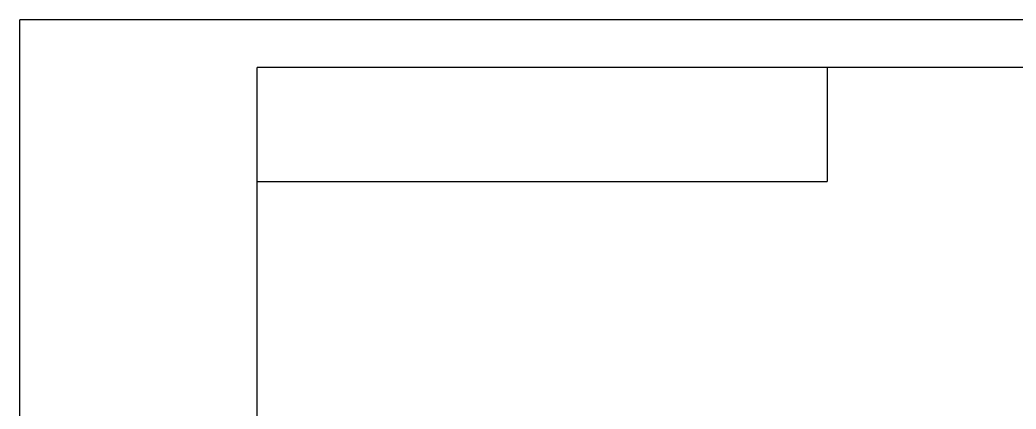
# Model space of a CAD drawing. Header units: millimetres. Extents: x 1167 to 2427, y 18 to 909.
# Drawn here: x 1166.9 to 1481.6, y 785.6 to 908.5 of the extents above; entities that cross this region are included whole.
import ezdxf
from ezdxf.enums import TextEntityAlignment as Align

# ---------------------------------------------------------------- set-up
doc = ezdxf.new("R2010")
doc.units = ezdxf.units.MM
for name, color, linetype in [('1轮廓实线层', 7, 'Continuous'), ('2细线层', 4, 'Continuous'), ('6文字层', 3, 'Continuous'), ('图框层', 7, 'Continuous')]:
    doc.layers.add(name, color=color, linetype=linetype)
doc.styles.add('PC_TEXTSTYLE', font='ISOCP.SHX', dxfattribs={"width": 0.707, "bigfont": 'GBCBIG.SHX'})

# ---------------------------------------------------------------- blocks, each defined once
blk = doc.blocks.new('ZwmFrameMain_图样代号')
at = {"layer": '2细线层', "linetype": 'Continuous'}
for p in [(60, 0), (0, -12)]:
    blk.add_line(p, (60, -12), dxfattribs=at)
at = {"layer": '6文字层', "style": 'PC_TEXTSTYLE', "width": 2.827942}
blk.add_attdef('图样代号', text='', height=7, rotation=180, dxfattribs=at).set_placement((58.24, -2.4), (2.35, -2.4), align=Align.FIT)
blk = doc.blocks.new('ZwmFrameMain_A3^_^无分区图框^_^landscape')
at = {"layer": '1轮廓实线层'}
for p in [(0, 0), (390, 287)]:
    blk.add_line(p, (0, 287), dxfattribs=at)
at = {"layer": '2细线层'}
for p in [(-25, -5), (395, 292)]:
    blk.add_line(p, (-25, 292), dxfattribs=at)

msp = doc.modelspace()

# ---------------------------------------------------------------- block references
at = {"layer": '图框层', "xscale": 3, "yscale": 3, "zscale": 3}
for name, p in [('ZwmFrameMain_A3^_^无分区图框^_^landscape', (1241.873, 32.509)), ('ZwmFrameMain_图样代号', (1241.873, 893.509))]:
    msp.add_blockref(name, p, dxfattribs=at)

doc.saveas('drawing.dxf')
